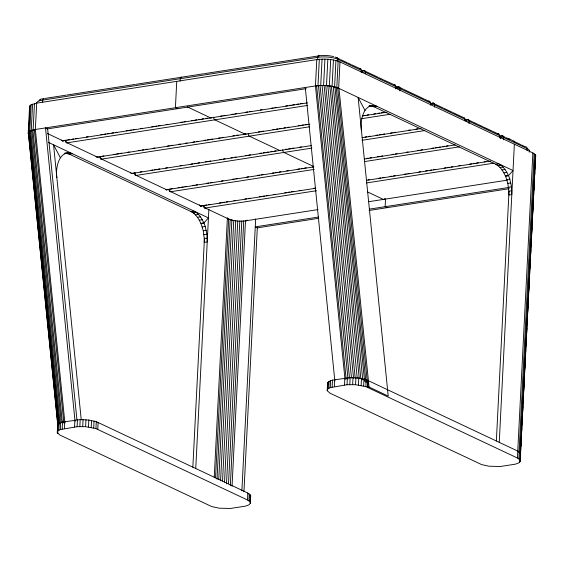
<?xml version="1.0" encoding="UTF-8"?>
<svg xmlns="http://www.w3.org/2000/svg" width="564" height="564" viewBox="0 0 564 564"><rect width="100%" height="100%" fill="white"/><g stroke="black" fill="none" stroke-linecap="round" stroke-linejoin="round"><path stroke-width="0.85" d="M204.26 238.544L204.238 242.386L207.228 241.921L206.91 234.166L205.24 226.495L203.942 222.928L200.96 223.393L203.251 230.732L204.26 238.544L207.242 238.078M508.834 191.182L508.82 195.031L511.809 194.566L511.492 186.804L509.821 179.14L508.524 175.573L505.541 176.038L507.833 183.378L508.834 191.182L511.823 190.724M28.679 134.422L28.2 133.562L28.75 131.898L31.239 130.481L35.37 129.48L315.459 85.932C323.2 84.988 331.357 85.319 338.654 88.259L513.021 170.54L508.446 175.658L505.464 176.123C503.363 171.393 500.381 166.655 495.643 164.216L498.632 163.75C503.37 166.197 506.345 170.927 508.446 175.658M29.532 107.216L30.082 105.553L31.098 104.798L36.702 103.134L316.792 59.587C324.533 58.642 332.689 58.973 339.986 61.913L532.867 152.929L535.659 155.185L520.424 454.852L520.6 451.334M57.26 432.666L57.81 431.002L60.299 429.585L77.106 426.701L85.615 426.68L95.922 428.591L247.462 499.972L249.873 501.629L250.331 503.342L248.787 504.907L245.432 506.134L230.507 508.453L219.135 508.192L211.69 506.564L60.144 435.182L57.26 432.666L57.634 424.882L59.178 423.317L62.533 422.091L80.194 419.609L88.83 420.032L96.275 421.661L247.815 493.042L250.705 495.559L250.155 497.222M57.606 425.735L57.634 424.882M327.198 390.697L327.747 389.033L330.236 387.609L347.05 384.733L355.56 384.704L365.86 386.622L517.407 458.003L519.811 459.66L520.269 461.373L518.732 462.938L515.369 464.165L500.444 466.484L489.073 466.224L481.635 464.595L330.088 393.214L327.198 390.697L327.571 382.907L329.115 381.349L332.478 380.115L350.138 377.64L358.767 378.056L366.212 379.685L517.759 451.073L520.008 452.554L520.699 454.105M327.571 382.907L328.029 384.62M517.759 451.066L520.642 453.59L520.269 461.373M28.2 133.562L29.561 106.363M28.75 131.898L30.082 105.553M29.765 131.144L31.098 104.798M31.239 130.481L32.571 104.136M33.128 129.917L34.46 103.572M64.895 422.845L35.349 129.473L36.702 103.134M42.61 102.549L42.737 100.082A2.178 1.206 81.2 0 1 44.077 98.587A12.345 3.61 2.9 0 0 42.575 98.876M57.739 433.526L57.831 431.791M57.81 431.002L58.155 424.065M58.825 430.247L59.178 423.317M60.299 429.585L60.644 422.647M62.181 429.021L62.533 422.091M64.423 428.584L64.775 421.653M74.575 427.004L74.927 420.074M77.106 426.701L77.458 419.771M79.848 426.546L80.194 419.609M82.711 426.539L83.063 419.602M85.615 426.68L85.968 419.743M88.477 426.962L88.83 420.032M91.199 427.385L91.551 420.455M93.709 427.935L94.061 421.005M95.922 428.591L96.275 421.661M97.769 429.331L98.122 422.401M176.751 81.357L175.411 107.703L177.47 108.676M180.135 81.258L180.261 78.699A2.178 1.206 81.2 0 1 181.601 77.205M192.846 467.295L204.457 238.1M195.743 468.585L208.884 209.117M214.249 477.32L227.391 217.873M215.54 477.849L228.681 218.402M217.02 479.196L230.161 219.756M218.74 479.604L231.924 219.276M220.566 480.81L233.75 220.489M222.54 481.057L235.731 220.736M224.535 482.093L237.768 220.891M226.495 483.919L239.813 220.954M228.498 483.884L241.815 220.919M230.316 485.519L243.726 220.792M232.044 486.175L245.502 220.573M241.886 490.758L255.654 218.973M243.944 491.723L257.311 227.884M247.462 499.972L247.815 493.042M248.9 500.783L249.253 493.845M249.873 501.629L250.226 494.699M250.331 503.342L250.705 495.559M315.459 85.932L316.792 59.587M317.666 59.784L317.786 57.316A2.178 1.206 81.2 0 1 319.125 55.822A12.345 3.61 2.9 0 1 320.803 55.61M317.99 85.629L319.323 59.283M320.726 85.467L322.065 59.121M323.595 85.46L324.927 59.114M326.5 85.601L327.839 59.255M329.362 85.89L330.694 59.544M332.083 86.313L333.423 59.967M334.593 86.863L335.925 60.51M337.871 60.982L337.956 59.34A2.178 1.699 -64.7 0 0 336.271 57.542A12.345 3.61 2.9 0 0 335.051 57.042M336.807 87.519L338.139 61.166M338.654 88.259L339.986 61.913M327.747 389.033L328.1 382.096M328.763 388.279L329.115 381.349M330.236 387.609L330.589 380.679M332.125 387.052L332.478 380.115M334.367 386.615L334.72 379.678M344.519 385.036L344.872 378.099M361.284 72.622L361.397 70.401A2.178 1.699 -64.7 0 0 360.17 68.604M347.05 384.733L347.396 377.795M349.786 384.57L350.138 377.64M365.437 73.821L365.507 72.347A2.178 1.699 -64.7 0 0 363.822 70.542L362.13 70.81M352.655 384.563L353.008 377.633M355.56 384.704L355.912 377.774M358.422 384.993L358.767 378.056M361.143 385.416L361.496 378.486M363.646 385.966L363.999 379.029M365.86 386.622L366.212 379.685M367.714 387.362L368.066 380.425M385.55 198.775L385.149 206.678L387.207 207.651M395.829 88.922L395.942 86.708A2.178 1.699 -64.7 0 0 394.715 84.903M399.939 90.867L400.052 88.647A2.178 1.699 -64.7 0 0 398.367 86.842L396.668 87.11M430.374 105.228L430.487 103.008A2.178 1.699 -64.7 0 0 428.802 101.203L424.452 99.151M434.484 107.167L434.597 104.946A2.178 1.699 -64.7 0 0 432.912 103.149L430.367 103.543M464.955 120.788L465.032 119.307A2.178 1.699 -64.7 0 0 463.347 117.509L453.202 112.722M469.015 123.46L469.128 121.239A2.178 1.699 -64.7 0 0 467.443 119.441L464.898 119.836M499.45 137.82L499.563 135.6A2.178 1.699 -64.7 0 0 497.878 133.802L492.802 131.405M500.571 138.723L500.649 137.242A2.178 1.206 81.2 0 1 501.988 135.741L502.129 135.67M503.56 139.759L503.673 137.545A2.178 1.699 -64.7 0 0 501.988 135.741L499.443 136.135M496.355 441.041L509.01 191.274M499.253 442.338L514.361 144.194M527.03 150.25L527.114 148.607A2.178 1.699 -64.7 0 0 525.429 146.802L521.524 144.962M517.407 458.003L532.867 152.929M519.07 451.792L534.171 153.655M518.838 458.807L519.19 451.877M520.008 452.554L535.116 154.409M519.747 462.184L519.832 460.45M519.811 459.66L520.163 452.723M520.868 446.061L521.185 439.899M521.404 435.507L521.763 428.471M521.982 424.072L522.342 417.036M522.567 412.636L522.877 406.482M523.096 402.083L523.455 395.047M523.681 390.648L524.034 383.612M524.259 379.219L524.612 372.184M524.795 368.666L525.147 361.63M525.373 357.231L525.726 350.195M525.951 345.795L526.261 339.641M526.487 335.242L526.839 328.206M527.065 323.814L527.375 317.652M527.643 312.378L527.953 306.224M528.179 301.825L528.531 294.789M528.757 290.389L529.067 284.235M529.335 278.954L529.645 272.8M529.871 268.401L530.223 261.365M530.449 256.972L530.809 249.937M530.985 246.419L531.337 239.383M531.563 234.984L531.923 227.948M532.141 223.548L532.501 216.513M532.677 212.995L533.036 205.959M533.255 201.567L533.614 194.531M533.833 190.131L534.15 183.977M534.369 179.578L534.728 172.542M534.947 168.142L535.306 161.107M520.297 460.52L520.642 453.59M520.558 453.329L535.659 155.185M57.768 424.995L28.397 133.372L29.786 131.306L35.349 129.473M535.532 156.707L535.8 155.96M67.92 152.738L64.938 153.204L69.323 154.12L72.305 153.655C59.142 149.199 55.209 168.164 56.858 177.646M372.501 105.383L369.519 105.849L373.904 106.765L376.886 106.3C363.724 101.844 359.783 120.809 361.439 130.291M203.865 223.02C201.771 218.282 198.789 213.552 194.051 211.105L191.062 211.571C195.8 214.017 198.782 218.747 200.883 223.485L203.865 223.02L208.44 217.901L48.405 142.382M62.879 140.951L63.02 140.873A2.178 1.206 81.2 0 0 63.922 140.676M97.424 157.25L97.565 157.173A2.178 1.206 81.2 0 0 98.467 156.975M131.969 173.55L132.11 173.479A2.178 1.206 81.2 0 0 133.231 172.936M363.97 70.472L363.822 70.542A2.178 1.206 81.2 0 0 362.483 72.044A2.178 0.634 2.9 0 1 365.507 72.347L395.942 86.708A2.178 0.634 2.9 0 1 396.288 87.201M166.514 189.849L166.655 189.779A2.178 1.206 81.2 0 0 167.776 189.243M398.508 86.771L398.367 86.842A2.178 1.206 81.2 0 0 397.028 88.344A2.178 0.634 2.9 0 1 400.052 88.647L430.487 103.008A2.178 0.634 2.9 0 1 430.656 103.649M201.045 206.149L201.186 206.071A2.178 1.206 81.2 0 0 202.307 205.536M433.053 103.071L432.912 103.149A2.178 1.206 81.2 0 0 431.573 104.643A2.178 0.634 2.9 0 1 434.597 104.946L465.032 119.307A2.178 0.634 2.9 0 1 464.898 120.076M467.584 119.364L467.443 119.441A2.178 1.206 81.2 0 0 466.104 120.936A2.178 0.634 2.9 0 1 469.128 121.239L499.563 135.6A2.178 0.634 2.9 0 1 499.422 136.375M40.016 99.433L41.623 98.919M44.923 98.453L66.15 95.154M66.996 95.02L134.909 84.466M135.762 84.332L203.674 73.771M204.52 73.637L319.125 55.822M46.988 128.966L306.21 88.661M67.701 139.886L69.4 139.625M71.945 139.23L73.644 138.963M75.343 138.702L77.035 138.434M86.377 136.982L88.069 136.721M100.801 134.74L102.5 134.479M104.199 134.211L105.898 133.95M107.59 133.682L109.289 133.421M111.834 133.026L113.533 132.759M115.232 132.498L116.931 132.237M126.265 130.785L127.965 130.517M129.657 130.256L131.356 129.988M133.055 129.727L134.754 129.459M140.69 128.536L142.389 128.275M151.723 126.822L153.422 126.562M155.121 126.294L156.82 126.033M158.519 125.765L160.211 125.504M166.154 124.581L167.853 124.313M180.586 122.339L182.278 122.071M183.977 121.81L185.676 121.542M191.619 120.618L193.311 120.358M195.01 120.09L196.709 119.829M198.408 119.568L200.1 119.3M201.799 119.039L203.498 118.771M206.043 118.377L207.742 118.116M209.441 117.848L211.14 117.587M220.475 116.135L222.174 115.867M223.866 115.606L225.565 115.345M231.508 114.421L233.207 114.154M234.899 113.893L236.598 113.625M245.932 112.173L247.631 111.912M249.33 111.644L251.029 111.383M260.364 109.931L262.063 109.67M271.397 108.217L273.096 107.95M274.788 107.689L276.487 107.428M285.828 105.976L287.52 105.708M289.219 105.447L290.918 105.179M292.617 104.918L294.309 104.65M296.861 104.255L298.553 103.995M300.252 103.727L301.952 103.466M307.45 102.867L62.576 140.901M307.324 105.468L67.13 142.812L66.326 142.572M64.324 153.387L65.812 153.154M368.898 106.032L370.393 105.799M67.116 153.373L70.105 152.907M371.697 106.011L374.686 105.553M102.246 156.186L103.945 155.925M113.279 154.473L114.978 154.212M116.677 153.944L118.37 153.683M120.069 153.415L121.768 153.154M127.711 152.231L129.41 151.963M138.744 150.517L140.443 150.25M142.135 149.989L143.834 149.721M145.533 149.46L147.232 149.192M153.168 148.269L154.867 148.008M167.6 146.027L169.299 145.766M170.991 145.498L172.69 145.237M178.633 144.313L180.332 144.046M185.422 143.256L187.121 142.995M193.057 142.072L194.756 141.804M196.455 141.543L198.154 141.275M204.097 140.351L205.789 140.091M207.489 139.823L209.188 139.562M210.887 139.301L212.579 139.033M218.522 138.109L220.221 137.849M221.92 137.581L223.612 137.32M232.953 135.868L234.645 135.6M236.344 135.339L238.043 135.078M243.986 134.154L245.678 133.887M258.411 131.905L260.11 131.645M261.809 131.377L263.508 131.116M272.842 129.664L274.541 129.403M276.233 129.135L277.932 128.874M279.631 128.606L281.33 128.345M283.875 127.95L285.574 127.683M287.266 127.422L288.965 127.154M298.3 125.709L299.999 125.441M301.698 125.18L303.397 124.912M305.096 124.651L306.788 124.383M363.653 115.542L365.352 115.282M367.051 115.014L368.743 114.753M373.84 113.963L375.539 113.695M378.084 113.301L379.784 113.04M381.476 112.772L383.175 112.511M309.749 124.186L97.121 157.201M362.37 116.001L386.982 112.173M309.615 126.787L101.675 159.111L100.864 158.872M361.39 118.736L390.246 114.245M140.189 171.964L141.881 171.696M151.222 170.25L152.915 169.983M154.614 169.722L156.313 169.454M158.012 169.193L159.711 168.925M165.647 168.001L167.346 167.741M180.078 165.76L181.777 165.499M191.111 164.046L192.81 163.779M194.502 163.518L196.202 163.25M197.901 162.989L199.6 162.728M205.536 161.805L207.235 161.537M208.934 161.276L210.633 161.008M219.967 159.556L221.666 159.295M223.365 159.027L225.057 158.766M231 157.842L232.699 157.582M234.398 157.314L236.09 157.053M245.432 155.601L247.124 155.333M248.823 155.072L250.522 154.804M259.856 153.359L261.555 153.091M263.254 152.83L264.946 152.562M266.645 152.301L268.344 152.033M270.889 151.638L272.588 151.378M274.287 151.11L275.979 150.849M285.321 149.397L287.013 149.136M288.712 148.868L290.411 148.607M292.11 148.339L293.809 148.078M299.745 147.155L301.444 146.887M365.098 136.996L366.797 136.728M368.496 136.467L370.188 136.199M376.132 135.275L377.831 135.015M379.53 134.747L381.222 134.486M382.921 134.218L384.62 133.957M390.563 133.033L392.255 132.773M393.954 132.505L395.653 132.244M408.385 130.263L410.084 129.995M416.02 129.071L417.72 128.811M419.419 128.55L421.118 128.282M311.194 145.632L131.666 173.5M362.116 137.715L420.673 128.606M311.906 148.099L136.22 175.418L135.409 175.178M361.982 140.316L424.791 130.552M170.476 188.919L172.168 188.651M178.111 187.727L179.81 187.467M181.509 187.199L183.201 186.938M184.9 186.677L186.599 186.409M192.543 185.486L194.235 185.225M195.934 184.957L197.633 184.696M206.967 183.244L208.666 182.976M210.365 182.715L212.064 182.454M221.398 181.002L223.097 180.734M232.431 179.281L234.131 179.021M235.822 178.753L237.522 178.492M246.856 177.04L248.555 176.779M257.889 175.326L259.588 175.059M261.287 174.798L262.986 174.53M272.32 173.085L274.019 172.817M275.711 172.556L277.41 172.288M279.109 172.027L280.809 171.759M286.752 170.836L288.444 170.575M297.785 169.122L299.477 168.862M301.176 168.594L302.875 168.333M304.574 168.065L306.266 167.804M312.209 166.881L313.908 166.613M366.529 158.435L368.229 158.167M369.921 157.906L371.62 157.645M377.563 156.721L379.262 156.454M380.954 156.193L382.653 155.925M391.987 154.473L393.686 154.212M395.385 153.944L397.084 153.683M406.418 152.231L408.117 151.97M417.452 150.517L419.151 150.25M420.85 149.989L422.542 149.721M431.883 148.276L433.575 148.008M435.274 147.747L436.973 147.479M438.672 147.218L440.364 146.95M442.916 146.555L444.608 146.295M446.307 146.027L448.006 145.766M313.485 166.951L166.211 189.8M364.407 159.027L455.219 144.913M314.19 169.411L170.751 191.711L169.94 191.471M364.259 161.621L459.322 146.844M205.021 205.218L206.713 204.958M208.412 204.69L210.111 204.429M219.445 202.977L221.144 202.709M222.843 202.448L224.535 202.18M226.234 201.919L227.934 201.658M233.877 200.735L235.569 200.467M244.91 199.014L246.602 198.754M248.301 198.486L250 198.225M259.334 196.773L261.033 196.512M262.732 196.244L264.431 195.983M266.123 195.715L267.822 195.454M273.766 194.531L275.465 194.263M284.799 192.817L286.498 192.55M288.19 192.289L289.889 192.021M291.588 191.76L293.287 191.492M299.223 190.569L300.922 190.308M313.654 188.327L315.354 188.066M367.975 179.881L369.667 179.62M379.008 178.168L380.7 177.9M382.399 177.639L384.098 177.371M390.041 176.447L391.74 176.187M393.432 175.926L395.131 175.658M404.466 174.205L406.165 173.945M407.864 173.677L409.563 173.416M418.897 171.964L420.596 171.703M425.686 170.906L427.385 170.645M429.93 170.25L431.629 169.983M433.321 169.722L435.02 169.454M444.354 168.009L446.053 167.741M447.753 167.48L449.452 167.212M451.151 166.951L452.843 166.683M458.786 165.76L460.485 165.499M469.819 164.046L471.518 163.786M473.217 163.518L474.909 163.257M476.608 162.989L478.307 162.728M484.25 161.805L485.942 161.537M315.762 188.256L200.742 206.1M366.685 180.339L490.602 161.071M316.482 190.724L205.296 208.01L204.485 207.771M366.558 182.94L493.867 163.144M193.297 212.931L196.286 212.466M497.878 165.576L500.867 165.111M195.454 214.856L198.436 214.398M500.028 167.501L503.017 167.036M197.463 217.302L200.453 216.837M502.045 169.94L505.027 169.482M199.289 220.2L202.272 219.734M503.871 172.845L506.853 172.38M202.257 226.961L205.24 226.495M506.839 179.606L509.821 179.14M204.605 207.686L228.737 219.072A12.345 3.61 2.9 0 0 245.883 220.792L318.04 209.575M368.976 201.658L507.353 180.142M203.251 230.732L206.241 230.274M507.833 183.378L510.822 182.912M203.921 234.624L206.91 234.166M508.502 187.269L511.492 186.804M318.47 217.048L255.252 226.876L257.311 227.849L318.794 218.289M369.561 209.103L508.982 187.424M369.018 210.478L509.306 188.665M364.986 110.403L358.126 97.452L388.208 396.076L369.046 387.038L338.971 88.407C331.569 85.418 323.306 85.072 315.445 85.925L344.992 379.297M364.266 70.514L363.822 70.542L378.317 77.381M398.811 86.821L398.367 86.842L403.443 89.239M433.356 103.12L432.912 103.149L443.057 107.935M467.887 119.413L467.443 119.441L471.793 121.493M502.432 135.72L501.988 135.741L505.111 137.214M360.523 68.843L351.901 64.916M384.112 80.116L395.068 85.143M429.401 101.774A2.178 1.206 81.2 0 0 428.802 101.203L429.613 101.45M498.689 134.042L497.878 133.802A2.178 1.206 81.2 0 1 498.477 134.373M367.157 386.291L369.046 387.038M394.257 84.903L394.948 85.227M428.802 101.203L429.493 101.527M66.446 142.488L97.565 157.173A2.178 1.699 -64.7 0 1 96.063 156.376M100.984 158.794L132.11 173.479A2.178 1.699 -64.7 0 1 130.46 172.203M135.529 175.094L166.655 189.779A2.178 1.699 -64.7 0 1 165.421 189.363M170.06 191.386L201.186 206.071A2.178 1.699 -64.7 0 1 199.529 204.802M508.524 138.561L514.389 141.324M336.271 57.542L340.177 59.382M340.959 59.756L347.212 62.703M347.988 63.069L351.118 64.55M379.043 77.726L383.386 79.778M404.162 89.577L423.726 98.813M443.783 108.274L452.476 112.377M472.512 121.831L477.588 124.228M478.314 124.566L482.657 126.618M483.383 126.963L492.076 131.067M505.894 137.588L509.8 139.428M513.705 141.275L520.741 144.588M371.5 105.63L498.893 165.745M187.29 106.864L210.696 117.911A2.178 1.206 81.2 0 0 211.606 117.714M313.556 166.45L283.903 152.456A2.178 1.206 81.2 0 1 282.776 149.791M367.798 192.049L383.407 199.409A2.178 1.206 81.2 0 0 383.887 199.48M47.397 133.499L63.02 140.873A2.178 1.699 -64.7 0 1 61.525 140.076M66.919 152.985L194.312 213.107M28.574 133.978L28.99 134.592M60.404 157.765L53.552 144.807L81.244 419.785M337.702 87.871L367.777 386.502M336.264 87.385L365.987 382.505M334.967 87.018L364.598 381.264M333.232 86.609L362.779 379.981M331.385 86.264L360.847 378.761M329.813 86.031L359.275 378.522M327.804 85.791L357.266 378.289M325.766 85.629L355.228 378.127M324.096 85.545L353.558 378.042M322.044 85.509L351.506 378.007M320.042 85.545L349.504 378.042M318.463 85.622L348.009 378.994M316.608 85.784L346.155 379.156M305.286 87.498L334.84 380.876M76.915 419.644L47.63 128.895L45.501 127.894L75.047 421.266M34.312 129.671L63.859 423.049M32.867 130.03L62.322 422.528M31.817 130.355L61.279 422.852M30.703 130.806L60.158 423.303M29.786 131.306L59.241 423.804M29.208 131.743L58.663 424.241M28.701 132.3L58.162 424.798M28.433 132.885L57.895 425.383M36.47 103.431A14.516 4.244 2.9 0 1 42.737 100.082L317.786 57.316A14.516 4.244 2.9 0 1 337.956 59.34L361.397 70.401A2.178 0.634 2.9 0 1 361.263 71.17M38.944 100.667A12.345 3.61 2.9 0 1 40.227 99.659M213.685 117.192A2.178 1.206 81.2 0 0 214.813 119.85L245.241 134.211A2.178 1.206 81.2 0 0 246.144 134.013M100.131 156.545A2.178 0.634 2.9 0 0 99.99 157.314A2.178 1.699 -64.7 0 0 101.675 159.111A2.178 1.206 81.2 0 1 100.547 156.454M248.231 133.492A2.178 1.206 81.2 0 0 249.358 136.157L279.786 150.517A2.178 1.206 81.2 0 0 280.689 150.32M134.535 173.613A2.178 0.634 2.9 0 1 134.676 172.845M135.092 172.753A2.178 1.206 81.2 0 0 136.22 175.418A2.178 1.699 -64.7 0 1 134.57 174.142M169.623 189.046A2.178 1.206 81.2 0 0 170.751 191.711A2.178 1.699 -64.7 0 1 169.101 190.442M168.805 189.751A2.178 0.634 2.9 0 1 168.897 189.264M203.611 206.212A2.178 1.699 -64.7 0 0 205.296 208.01A2.178 1.206 81.2 0 1 204.168 205.352M247.088 220.052A2.178 1.206 81.2 0 1 245.883 220.792M384.613 198.669A2.178 1.206 81.2 0 1 384.31 199.212M228.737 219.072A2.178 1.699 -64.7 0 1 227.151 218.049M203.35 206.05A2.178 0.634 2.9 0 1 203.442 205.571M529.208 152.181A14.516 4.244 2.9 0 0 527.114 148.607L503.673 137.545A2.178 0.634 2.9 0 0 500.649 137.242M394.574 85.129A2.178 1.206 81.2 0 1 394.856 85.474M321.388 55.561A12.345 3.61 2.9 0 1 331.413 56.104M331.992 56.217A12.345 3.61 2.9 0 1 333.613 56.597M360.029 68.822A2.178 1.206 81.2 0 1 360.311 69.175M66.002 140.154A2.178 0.634 2.9 0 0 65.445 141.014A2.178 1.699 -64.7 0 0 67.13 142.812A2.178 1.206 81.2 0 1 66.002 140.154"/></g></svg>
